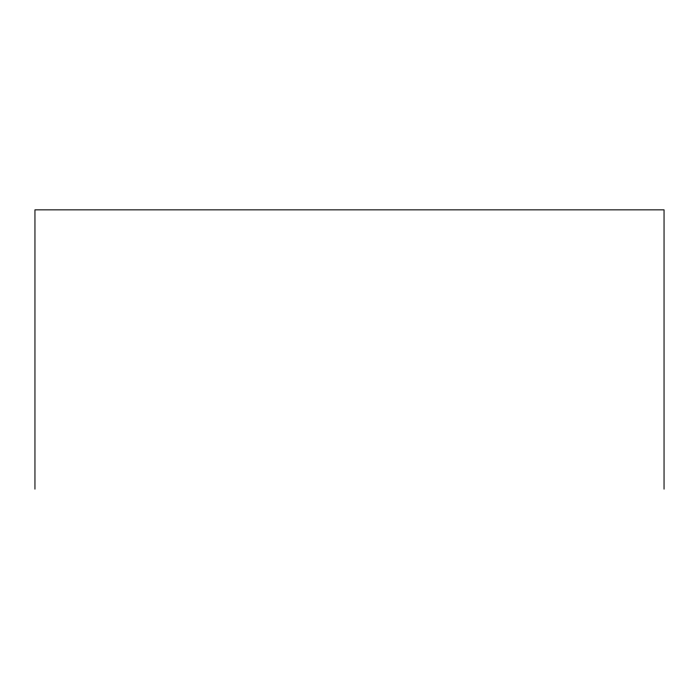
<?xml version="1.0" encoding="UTF-8"?>
<svg xmlns="http://www.w3.org/2000/svg" width="699" height="699" viewBox="0 0 699 699"><rect width="100%" height="100%" fill="white"/><g stroke="black" fill="none" stroke-linecap="round" stroke-linejoin="round"><path stroke-width="1.05" d="M664.05 489.151L664.05 209.849L34.95 209.849L34.95 489.151"/></g></svg>
